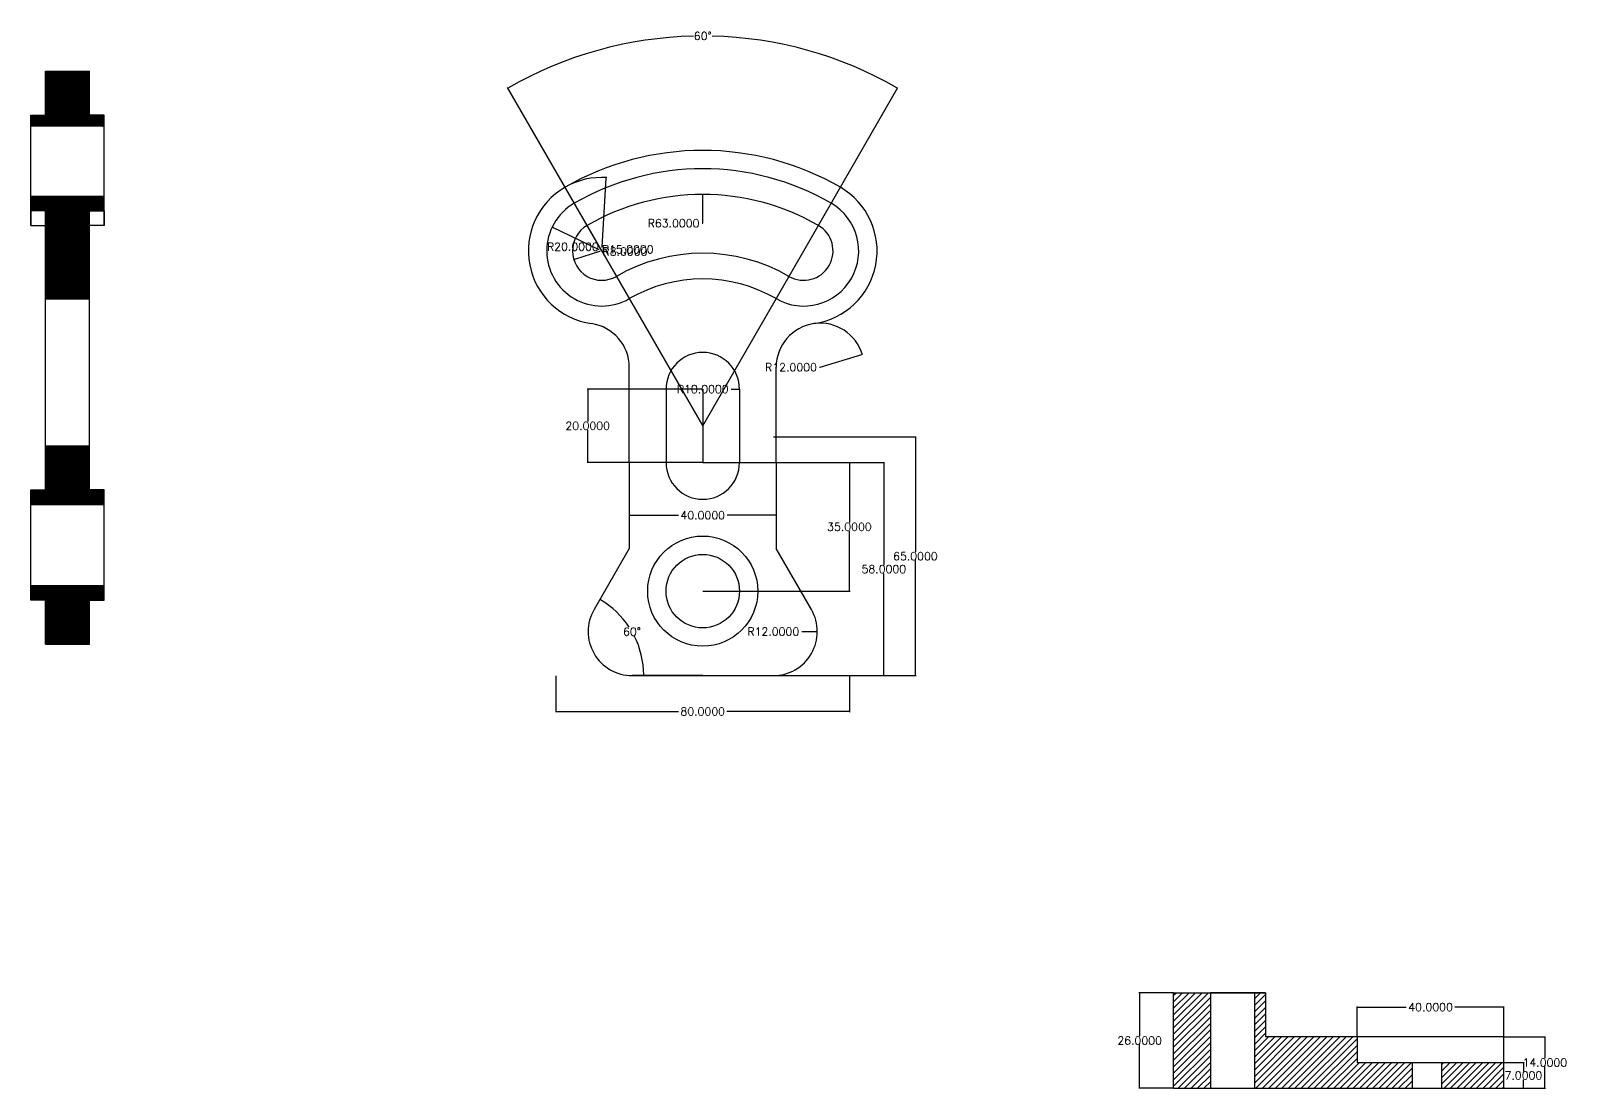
# Model space of a CAD drawing. Header units: inches. Extents: x -9 to 1915, y 3 to 640.
# Drawn here: x 467.1 to 885.4, y 351.8 to 639.8 of the extents above; entities that cross this region are included whole.
import ezdxf

# ---------------------------------------------------------------- set-up
doc = ezdxf.new("R2010")
doc.units = ezdxf.units.IN
doc.header["$MEASUREMENT"] = 0
doc.styles.get("Standard").update_dxf_attribs({"font": 'romant.shx'})
doc.dimstyles.get("Standard").update_dxf_attribs({"dimtxt": 2.18, "dimasz": 0.18, "dimexe": 0.18, "dimexo": 0.062, "dimgap": 0.09, "dimtad": 0, "dimtih": 1, "dimtoh": 1, "dimdec": 4, "dimzin": 0, "dimdsep": 46, "dimtxsty": 'Standard', "dimcen": 0.09, "dimadec": 0, "dimazin": 0, "dimtfac": 1, "dimtdec": 4, "dimtofl": 0, "dimtmove": 0, "dimatfit": 3, "dimfxl": 1, "dimtolj": 1, "dimtzin": 0, "dimlwd": 25, "dimarcsym": 0})

# ---------------------------------------------------------------- blocks, each defined once
blk = doc.blocks.new('*D23')
at = {"color": 0, "lineweight": -2, "transparency": 16777216}
for p, q in [((778.36, 377.82), (768.97, 377.82)), ((778.36, 351.82), (768.97, 351.82))]:
    blk.add_line(p, q, dxfattribs=at)
at = {"color": 0, "lineweight": 25, "transparency": 16777216}
for p, q in [((769.15, 377.64), (769.15, 366)), ((769.15, 352), (769.15, 363.64))]:
    blk.add_line(p, q, dxfattribs=at)
at = {"color": 0, "transparency": 16777216}
for points in [[(769.12, 377.64), (769.18, 377.64), (769.15, 377.82)], [(769.12, 352), (769.18, 352), (769.15, 351.82)]]:
    blk.add_solid(points, dxfattribs=at)
at = {"layer": 'Defpoints', "color": 0, "transparency": 16777216}
for p in [(778.42, 377.82), (769.15, 351.82), (778.42, 351.82)]:
    blk.add_point(p, dxfattribs=at)
at = {"color": 0, "transparency": 16777216, "insert": (769.15, 364.82), "char_height": 2.18, "attachment_point": 5}
blk.add_mtext('\\A1;26.0000', dxfattribs=at)
blk = doc.blocks.new('*D24')
at = {"color": 0, "lineweight": -2, "transparency": 16777216}
for p, q in [((828.42, 365.88), (828.42, 374.1)), ((868.42, 365.88), (868.42, 374.1))]:
    blk.add_line(p, q, dxfattribs=at)
at = {"color": 0, "lineweight": 25, "transparency": 16777216}
for p, q in [((828.6, 373.92), (841.79, 373.92)), ((868.24, 373.92), (855.05, 373.92))]:
    blk.add_line(p, q, dxfattribs=at)
at = {"color": 0, "transparency": 16777216}
for points in [[(828.6, 373.95), (828.6, 373.89), (828.42, 373.92)], [(868.24, 373.95), (868.24, 373.89), (868.42, 373.92)]]:
    blk.add_solid(points, dxfattribs=at)
at = {"layer": 'Defpoints', "color": 0, "transparency": 16777216}
for p in [(868.42, 373.92), (828.42, 365.82), (868.42, 365.82)]:
    blk.add_point(p, dxfattribs=at)
at = {"color": 0, "transparency": 16777216, "insert": (848.42, 373.92), "char_height": 2.18, "attachment_point": 5}
blk.add_mtext('\\A1;40.0000', dxfattribs=at)
blk = doc.blocks.new('*D25')
at = {"color": 0, "lineweight": -2, "transparency": 16777216}
for p, q in [((868.48, 365.82), (879.73, 365.82)), ((868.48, 351.82), (879.73, 351.82))]:
    blk.add_line(p, q, dxfattribs=at)
at = {"color": 0, "lineweight": 25, "transparency": 16777216}
for p, q in [((879.55, 365.64), (879.55, 360)), ((879.55, 352), (879.55, 357.64))]:
    blk.add_line(p, q, dxfattribs=at)
at = {"color": 0, "transparency": 16777216}
for points in [[(879.52, 365.64), (879.58, 365.64), (879.55, 365.82)], [(879.52, 352), (879.58, 352), (879.55, 351.82)]]:
    blk.add_solid(points, dxfattribs=at)
at = {"layer": 'Defpoints', "color": 0, "transparency": 16777216}
for p in [(868.42, 365.82), (879.55, 365.82), (868.42, 351.82)]:
    blk.add_point(p, dxfattribs=at)
at = {"color": 0, "transparency": 16777216, "insert": (879.55, 358.82), "char_height": 2.18, "attachment_point": 5}
blk.add_mtext('\\A1;14.0000', dxfattribs=at)
blk = doc.blocks.new('*D26')
at = {"color": 0, "lineweight": -2, "transparency": 16777216}
for p, q in [((868.48, 358.82), (873.88, 358.82)), ((868.48, 351.82), (873.88, 351.82))]:
    blk.add_line(p, q, dxfattribs=at)
at = {"color": 0, "lineweight": 25, "transparency": 16777216}
for p, q in [((873.7, 358.64), (873.7, 356.5)), ((873.7, 352), (873.7, 354.14))]:
    blk.add_line(p, q, dxfattribs=at)
at = {"color": 0, "transparency": 16777216}
for points in [[(873.67, 358.64), (873.73, 358.64), (873.7, 358.82)], [(873.67, 352), (873.73, 352), (873.7, 351.82)]]:
    blk.add_solid(points, dxfattribs=at)
at = {"layer": 'Defpoints', "color": 0, "transparency": 16777216}
for p in [(868.42, 358.82), (873.7, 358.82), (868.42, 351.82)]:
    blk.add_point(p, dxfattribs=at)
at = {"color": 0, "transparency": 16777216, "insert": (873.7, 355.32), "char_height": 2.18, "attachment_point": 5}
blk.add_mtext('\\A1;7.0000', dxfattribs=at)
blk = doc.blocks.new('*D27')
at = {"color": 0, "lineweight": -2, "transparency": 16777216}
for p, q in [((610.13, 464.11), (610.13, 454.22)), ((690.13, 464.11), (690.13, 454.22))]:
    blk.add_line(p, q, dxfattribs=at)
at = {"color": 0, "lineweight": 25, "transparency": 16777216}
for p, q in [((610.31, 454.4), (643.55, 454.4)), ((689.95, 454.4), (656.71, 454.4))]:
    blk.add_line(p, q, dxfattribs=at)
at = {"color": 0, "transparency": 16777216}
for points in [[(610.31, 454.43), (610.31, 454.37), (610.13, 454.4)], [(689.95, 454.43), (689.95, 454.37), (690.13, 454.4)]]:
    blk.add_solid(points, dxfattribs=at)
at = {"layer": 'Defpoints', "color": 0, "transparency": 16777216}
for p in [(610.13, 464.18), (690.13, 464.18), (610.13, 454.4)]:
    blk.add_point(p, dxfattribs=at)
at = {"color": 0, "transparency": 16777216, "insert": (650.13, 454.4), "char_height": 2.18, "attachment_point": 5}
blk.add_mtext('\\A1;80.0000', dxfattribs=at)
blk = doc.blocks.new('*D28')
at = {"color": 0, "lineweight": -2, "transparency": 16777216}
for p, q in [((669.41, 529.18), (708.25, 529.18)), ((669.41, 464.18), (708.25, 464.18))]:
    blk.add_line(p, q, dxfattribs=at)
at = {"color": 0, "lineweight": 25, "transparency": 16777216}
for p, q in [((708.07, 529), (708.07, 497.86)), ((708.07, 464.36), (708.07, 495.5))]:
    blk.add_line(p, q, dxfattribs=at)
at = {"color": 0, "transparency": 16777216}
for points in [[(708.04, 529), (708.1, 529), (708.07, 529.18)], [(708.04, 464.36), (708.1, 464.36), (708.07, 464.18)]]:
    blk.add_solid(points, dxfattribs=at)
at = {"layer": 'Defpoints', "color": 0, "transparency": 16777216}
for p in [(669.35, 529.18), (708.07, 529.18), (669.35, 464.18)]:
    blk.add_point(p, dxfattribs=at)
at = {"color": 0, "transparency": 16777216, "insert": (708.07, 496.68), "char_height": 2.18, "attachment_point": 5}
blk.add_mtext('\\A1;65.0000', dxfattribs=at)
blk = doc.blocks.new('*D29')
at = {"color": 0, "lineweight": -2, "transparency": 16777216}
for p, q in [((669.41, 522.18), (699.64, 522.18)), ((669.41, 464.18), (699.64, 464.18))]:
    blk.add_line(p, q, dxfattribs=at)
at = {"color": 0, "lineweight": 25, "transparency": 16777216}
for p, q in [((699.46, 522), (699.46, 494.36)), ((699.46, 464.36), (699.46, 492))]:
    blk.add_line(p, q, dxfattribs=at)
at = {"color": 0, "transparency": 16777216}
for points in [[(699.43, 522), (699.49, 522), (699.46, 522.18)], [(699.43, 464.36), (699.49, 464.36), (699.46, 464.18)]]:
    blk.add_solid(points, dxfattribs=at)
at = {"layer": 'Defpoints', "color": 0, "transparency": 16777216}
for p in [(669.35, 522.18), (699.46, 522.18), (669.35, 464.18)]:
    blk.add_point(p, dxfattribs=at)
at = {"color": 0, "transparency": 16777216, "insert": (699.46, 493.18), "char_height": 2.18, "attachment_point": 5}
blk.add_mtext('\\A1;58.0000', dxfattribs=at)
blk = doc.blocks.new('*D30')
at = {"color": 0, "lineweight": -2, "transparency": 16777216}
for p, q in [((650.19, 522.18), (690.27, 522.18)), ((650.19, 487.18), (690.27, 487.18))]:
    blk.add_line(p, q, dxfattribs=at)
at = {"color": 0, "lineweight": 25, "transparency": 16777216}
for p, q in [((690.09, 522), (690.09, 505.86)), ((690.09, 487.36), (690.09, 503.5))]:
    blk.add_line(p, q, dxfattribs=at)
at = {"color": 0, "transparency": 16777216}
for points in [[(690.06, 522), (690.12, 522), (690.09, 522.18)], [(690.06, 487.36), (690.12, 487.36), (690.09, 487.18)]]:
    blk.add_solid(points, dxfattribs=at)
at = {"layer": 'Defpoints', "color": 0, "transparency": 16777216}
for p in [(650.13, 522.18), (690.09, 522.18), (650.13, 487.18)]:
    blk.add_point(p, dxfattribs=at)
at = {"color": 0, "transparency": 16777216, "insert": (690.09, 504.68), "char_height": 2.18, "attachment_point": 5}
blk.add_mtext('\\A1;35.0000', dxfattribs=at)
blk = doc.blocks.new('*D31')
at = {"color": 0, "lineweight": -2, "transparency": 16777216}
for p, q in [((630.13, 510.31), (630.13, 507.67)), ((670.13, 510.31), (670.13, 507.67))]:
    blk.add_line(p, q, dxfattribs=at)
at = {"color": 0, "lineweight": 25, "transparency": 16777216}
for p, q in [((630.31, 507.85), (643.5, 507.85)), ((669.95, 507.85), (656.76, 507.85))]:
    blk.add_line(p, q, dxfattribs=at)
at = {"color": 0, "transparency": 16777216}
for points in [[(630.31, 507.88), (630.31, 507.82), (630.13, 507.85)], [(669.95, 507.88), (669.95, 507.82), (670.13, 507.85)]]:
    blk.add_solid(points, dxfattribs=at)
at = {"layer": 'Defpoints', "color": 0, "transparency": 16777216}
for p in [(630.13, 510.38), (670.13, 510.38), (670.13, 507.85)]:
    blk.add_point(p, dxfattribs=at)
at = {"color": 0, "transparency": 16777216, "insert": (650.13, 507.85), "char_height": 2.18, "attachment_point": 5}
blk.add_mtext('\\A1;40.0000', dxfattribs=at)
blk = doc.blocks.new('*D32')
at = {"color": 0, "lineweight": -2, "transparency": 16777216}
for p, q in [((650.07, 542.18), (618.61, 542.18)), ((650.07, 522.18), (618.61, 522.18))]:
    blk.add_line(p, q, dxfattribs=at)
at = {"color": 0, "lineweight": 25, "transparency": 16777216}
for p, q in [((618.79, 542), (618.79, 533.36)), ((618.79, 522.36), (618.79, 531))]:
    blk.add_line(p, q, dxfattribs=at)
at = {"color": 0, "transparency": 16777216}
for points in [[(618.76, 542), (618.82, 542), (618.79, 542.18)], [(618.76, 522.36), (618.82, 522.36), (618.79, 522.18)]]:
    blk.add_solid(points, dxfattribs=at)
at = {"layer": 'Defpoints', "color": 0, "transparency": 16777216}
for p in [(618.79, 542.18), (650.13, 542.18), (650.13, 522.18)]:
    blk.add_point(p, dxfattribs=at)
at = {"color": 0, "transparency": 16777216, "insert": (618.79, 532.18), "char_height": 2.18, "attachment_point": 5}
blk.add_mtext('\\A1;20.0000', dxfattribs=at)
blk = doc.blocks.new('*D33')
at = {"color": 0, "lineweight": -2, "transparency": 16777216}
for p, q in [((622.6, 579.86), (596.96, 624.26)), ((677.66, 579.86), (703.3, 624.26))]:
    blk.add_line(p, q, dxfattribs=at)
at = {"color": 0, "lineweight": 25, "transparency": 16777216}
for start, end in [(91.3654, 119.9028), (60.0972, 88.6346)]:
    blk.add_arc((650.13, 532.18), 106.15, start, end, dxfattribs=at)
at = {"color": 0, "transparency": 16777216}
for points in [[(597.22, 624.17), (597.19, 624.22), (597.05, 624.11)], [(703.07, 624.22), (703.04, 624.17), (703.21, 624.11)]]:
    blk.add_solid(points, dxfattribs=at)
at = {"layer": 'Defpoints', "color": 0, "transparency": 16777216}
for p in [(668.56, 636.72), (622.63, 579.81), (677.63, 579.81), (650.13, 532.18), (650.13, 532.18)]:
    blk.add_point(p, dxfattribs=at)
at = {"color": 0, "transparency": 16777216, "insert": (650.13, 638.33), "char_height": 2.18, "attachment_point": 5}
blk.add_mtext('\\A1;60°', dxfattribs=at)
blk = doc.blocks.new('*D34')
at = {"color": 0, "lineweight": 25, "transparency": 16777216}
for start, end in [(33.3199, 59.569), (0.431, 26.7878)]:
    blk.add_arc((610.13, 464.18), 23.93, start, end, dxfattribs=at)
at = {"color": 0, "transparency": 16777216}
for points in [[(622.24, 484.78), (622.27, 484.83), (622.09, 484.9)], [(634.09, 464.36), (634.03, 464.36), (634.06, 464.18)]]:
    blk.add_solid(points, dxfattribs=at)
at = {"layer": 'Defpoints', "color": 0, "transparency": 16777216}
for p in [(630.13, 498.82), (620.52, 482.18), (632.62, 472.36), (630.91, 464.18), (650.13, 464.18)]:
    blk.add_point(p, dxfattribs=at)
at = {"color": 0, "transparency": 16777216, "insert": (630.85, 476.14), "char_height": 2.18, "attachment_point": 5}
blk.add_mtext('\\A1;60°', dxfattribs=at)
blk = doc.blocks.new('*D35')
at = {"color": 0, "lineweight": 25, "transparency": 16777216}
blk.add_line((677.12, 476.18), (681.17, 476.18), dxfattribs=at)
at = {"color": 0, "transparency": 16777216}
blk.add_solid([(681.17, 476.21), (681.17, 476.15), (681.35, 476.18)], dxfattribs=at)
at = {"layer": 'Defpoints', "color": 0, "transparency": 16777216}
for p in [(669.35, 476.18), (681.35, 476.18)]:
    blk.add_point(p, dxfattribs=at)
at = {"color": 0, "transparency": 16777216, "insert": (669.35, 476.18), "char_height": 2.18, "attachment_point": 5}
blk.add_mtext('\\A1;R12.0000', dxfattribs=at)
blk = doc.blocks.new('*D36')
at = {"color": 0, "lineweight": 25, "transparency": 16777216}
for p, q in [((681.95, 548.13), (682.13, 548.13)), ((682.13, 548.13), (693.43, 551.61))]:
    blk.add_line(p, q, dxfattribs=at)
at = {"color": 0, "lineweight": -2, "transparency": 16777216}
blk.add_arc((682.13, 548.13), 12, 16.2834, 97.788, dxfattribs=at)
at = {"color": 0, "transparency": 16777216}
blk.add_solid([(693.42, 551.64), (693.43, 551.58), (693.6, 551.66)], dxfattribs=at)
at = {"layer": 'Defpoints', "color": 0, "transparency": 16777216}
for p in [(682.13, 548.13), (693.6, 551.66)]:
    blk.add_point(p, dxfattribs=at)
at = {"color": 0, "transparency": 16777216, "insert": (674.18, 548.13), "char_height": 2.18, "attachment_point": 5}
blk.add_mtext('\\A1;R12.0000', dxfattribs=at)
blk = doc.blocks.new('*D37')
at = {"color": 0, "lineweight": 25, "transparency": 16777216}
for p, q in [((622.03, 579.62), (615.17, 577.47)), ((622.21, 579.62), (622.03, 579.62))]:
    blk.add_line(p, q, dxfattribs=at)
at = {"color": 0, "transparency": 16777216}
blk.add_solid([(615.16, 577.5), (615.18, 577.44), (615, 577.42)], dxfattribs=at)
at = {"layer": 'Defpoints', "color": 0, "transparency": 16777216}
for p in [(615, 577.42), (622.63, 579.81)]:
    blk.add_point(p, dxfattribs=at)
at = {"color": 0, "transparency": 16777216, "insert": (628.94, 579.62), "char_height": 2.18, "attachment_point": 5}
blk.add_mtext('\\A1;R8.0000', dxfattribs=at)
blk = doc.blocks.new('*D38')
at = {"color": 0, "lineweight": 25, "transparency": 16777216}
for p, q in [((621.75, 580.23), (609.26, 586.2)), ((621.93, 580.23), (621.75, 580.23))]:
    blk.add_line(p, q, dxfattribs=at)
at = {"color": 0, "transparency": 16777216}
blk.add_solid([(609.27, 586.22), (609.25, 586.17), (609.1, 586.28)], dxfattribs=at)
at = {"layer": 'Defpoints', "color": 0, "transparency": 16777216}
for p in [(609.1, 586.28), (622.63, 579.81)]:
    blk.add_point(p, dxfattribs=at)
at = {"color": 0, "transparency": 16777216, "insert": (629.7, 580.23), "char_height": 2.18, "attachment_point": 5}
blk.add_mtext('\\A1;R15.0000', dxfattribs=at)
blk = doc.blocks.new('*D39')
at = {"color": 0, "lineweight": 25, "transparency": 16777216}
for p, q in [((622.7, 580.96), (623.81, 599.59)), ((622.52, 580.96), (622.7, 580.96))]:
    blk.add_line(p, q, dxfattribs=at)
at = {"color": 0, "lineweight": -2, "transparency": 16777216}
blk.add_arc((622.63, 579.81), 20, 86.0863, 119.8224, dxfattribs=at)
at = {"color": 0, "transparency": 16777216}
blk.add_solid([(623.78, 599.59), (623.83, 599.59), (623.82, 599.77)], dxfattribs=at)
at = {"layer": 'Defpoints', "color": 0, "transparency": 16777216}
for p in [(623.82, 599.77), (622.63, 579.81)]:
    blk.add_point(p, dxfattribs=at)
at = {"color": 0, "transparency": 16777216, "insert": (614.75, 580.96), "char_height": 2.18, "attachment_point": 5}
blk.add_mtext('\\A1;R20.0000', dxfattribs=at)
blk = doc.blocks.new('*D40')
at = {"color": 0, "lineweight": 25, "transparency": 16777216}
for p, q in [((650.13, 587.35), (650.13, 595)), ((649.95, 587.35), (650.13, 587.35))]:
    blk.add_line(p, q, dxfattribs=at)
at = {"color": 0, "transparency": 16777216}
blk.add_solid([(650.1, 595), (650.16, 595), (650.13, 595.18)], dxfattribs=at)
at = {"layer": 'Defpoints', "color": 0, "transparency": 16777216}
for p in [(650.13, 595.18), (650.13, 532.18)]:
    blk.add_point(p, dxfattribs=at)
at = {"color": 0, "transparency": 16777216, "insert": (642.18, 587.35), "char_height": 2.18, "attachment_point": 5}
blk.add_mtext('\\A1;R63.0000', dxfattribs=at)
blk = doc.blocks.new('*D41')
at = {"color": 0, "lineweight": 25, "transparency": 16777216}
blk.add_line((657.9, 542.18), (659.95, 542.18), dxfattribs=at)
at = {"color": 0, "transparency": 16777216}
blk.add_solid([(659.95, 542.21), (659.95, 542.15), (660.13, 542.18)], dxfattribs=at)
at = {"layer": 'Defpoints', "color": 0, "transparency": 16777216}
for p in [(650.13, 542.18), (660.13, 542.18)]:
    blk.add_point(p, dxfattribs=at)
at = {"color": 0, "transparency": 16777216, "insert": (650.13, 542.18), "char_height": 2.18, "attachment_point": 5}
blk.add_mtext('\\A1;R10.0000', dxfattribs=at)

msp = doc.modelspace()

# ---------------------------------------------------------------- hatches: boundary and pattern name
h = msp.add_hatch()
h.set_pattern_fill('ANSI31', color=256)
h.paths.add_polyline_path([(483.05124, 628.74288), (471.05124, 628.74288), (471.05124, 616.74288), (467.05124, 616.74288), (467.05124, 613.74288), (487.05124, 613.74288), (487.05124, 616.74288), (483.05124, 616.74288)])
h = msp.add_hatch()
h.set_pattern_fill('ANSI31', color=256, scale=10)
h.set_pattern_definition([(45, (477.77, 571.2818), (-0.883883, 0.883883), [])])
h.paths.add_polyline_path([(483.05124, 590.74288), (487.05124, 590.74288), (487.05124, 594.74288), (467.05124, 594.74288), (467.05124, 590.74288), (471.05124, 590.74288), (471.05124, 566.74288), (483.05124, 566.74288)])
h.paths.add_polyline_path([(483.05124, 526.74288), (471.05124, 526.74288), (471.05124, 514.74288), (467.05124, 514.74288), (467.05124, 510.74288), (487.05124, 510.74288), (487.05124, 514.74288), (483.05124, 514.74288)])
h.paths.add_polyline_path([(483.05124, 628.74288), (471.05124, 628.74288), (471.05124, 616.74288), (467.05124, 616.74288), (467.05124, 613.74288), (487.05124, 613.74288), (487.05124, 616.74288), (483.05124, 616.74288)])
h.paths.add_polyline_path([(483.05124, 484.74288), (487.05124, 484.74288), (487.05124, 488.74288), (467.05124, 488.74288), (467.05124, 484.74288), (471.05124, 484.74288), (471.05124, 472.74288), (483.05124, 472.74288)])
h = msp.add_hatch()
h.set_pattern_fill('ANSI31', color=256)
h.paths.add_polyline_path([(483.05124, 590.74288), (487.05124, 590.74288), (487.05124, 594.74288), (467.05124, 594.74288), (467.05124, 590.74288), (471.05124, 590.74288), (471.05124, 566.74288), (483.05124, 566.74288)])
h.paths.add_polyline_path([(483.05124, 526.74288), (471.05124, 526.74288), (471.05124, 514.74288), (467.05124, 514.74288), (467.05124, 510.74288), (487.05124, 510.74288), (487.05124, 514.74288), (483.05124, 514.74288)])
h.paths.add_polyline_path([(483.05124, 484.74288), (487.05124, 484.74288), (487.05124, 488.74288), (467.05124, 488.74288), (467.05124, 484.74288), (471.05124, 484.74288), (471.05124, 472.74288), (483.05124, 472.74288)])
h = msp.add_hatch()
h.set_pattern_fill('ANSI31', color=256, scale=10)
h.paths.add_polyline_path([(828.41822, 365.82042), (803.41822, 365.82042), (803.41822, 377.82042), (800.41822, 377.82042), (800.41822, 351.82042), (843.41822, 351.82042), (843.41822, 358.82042), (828.41822, 358.82042)])
h.paths.add_polyline_path([(483.05124, 526.74288), (471.05124, 526.74288), (471.05124, 514.74288), (467.05124, 514.74288), (467.05124, 510.74288), (487.05124, 510.74288), (487.05124, 514.74288), (483.05124, 514.74288)])
h = msp.add_hatch()
h.set_pattern_fill('ANSI31', color=256, scale=10)
h.paths.add_polyline_path([(788.41822, 377.82042), (778.41822, 377.82042), (778.41822, 351.82042), (788.41822, 351.82042)])
h.paths.add_polyline_path([(828.41822, 365.82042), (803.41822, 365.82042), (803.41822, 377.82042), (800.41822, 377.82042), (800.41822, 351.82042), (843.41822, 351.82042), (843.41822, 358.82042), (828.41822, 358.82042)])
h.paths.add_polyline_path([(868.41822, 358.82042), (851.41822, 358.82042), (851.41822, 351.82042), (868.41822, 351.82042)])

# ---------------------------------------------------------------- linework, layer by layer
for p, q in [((471.05124, 616.74288), (471.05124, 628.74288)), ((471.05124, 628.74288), (483.05124, 628.74288)), ((483.05124, 616.74288), (483.05124, 628.74288)), ((467.05124, 586.74288), (467.05124, 616.74288)), ((467.05124, 616.74288), (471.05124, 616.74288)), ((487.05124, 616.74288), (483.05124, 616.74288)), ((487.05124, 586.74288), (487.05124, 616.74288)), ((467.05124, 609.74288), (467.05124, 613.74288)), ((487.05124, 613.74288), (467.05124, 613.74288)), ((487.05124, 609.74288), (487.05124, 613.74288)), ((467.05124, 594.74288), (467.05124, 609.74288)), ((487.05124, 590.74288), (487.05124, 609.74288)), ((467.05124, 590.74288), (467.05124, 605.74288)), ((467.05124, 590.74288), (467.05124, 594.74288)), ((467.05124, 594.74288), (487.05124, 594.74288)), ((471.05124, 590.74288), (467.05124, 590.74288)), ((467.05124, 590.74288), (467.05124, 586.74288)), ((471.05124, 566.74288), (471.05124, 590.74288)), ((483.05124, 566.74288), (483.05124, 590.74288)), ((483.05124, 590.74288), (487.05124, 590.74288)), ((487.05124, 590.74288), (487.05124, 586.74288)), ((467.05124, 586.74288), (471.05124, 586.74288)), ((487.05124, 586.74288), (483.05124, 586.74288)), ((650.13025, 532.17622), (622.63025, 579.80761)), ((622.63025, 579.80761), (650.13025, 532.17622)), ((650.13025, 532.17622), (677.63025, 579.80761)), ((471.05124, 526.74288), (471.05124, 566.74288)), ((471.05124, 566.74288), (483.05124, 566.74288)), ((483.05124, 526.74288), (483.05124, 566.74288)), ((630.13025, 542.17622), (630.13025, 548.1256)), ((670.13025, 542.17622), (670.13025, 548.1256)), ((630.13025, 522.17622), (630.13025, 542.17622)), ((640.13025, 542.17622), (640.13025, 522.17622)), ((650.13025, 542.17622), (650.13025, 522.17622)), ((660.13025, 542.17622), (660.13025, 522.17622)), ((670.13025, 522.17622), (670.13025, 542.17622)), ((650.13025, 532.17622), (650.13025, 532.17622)), ((471.05124, 514.74288), (471.05124, 526.74288)), ((471.05124, 526.74288), (483.05124, 526.74288)), ((483.05124, 514.74288), (483.05124, 526.74288)), ((630.13025, 522.17622), (630.13025, 498.81723)), ((670.13025, 522.17622), (670.13025, 498.81723)), ((467.05124, 484.74288), (467.05124, 514.74288)), ((467.05124, 514.74288), (471.05124, 514.74288)), ((467.05124, 514.74288), (467.05124, 510.74288)), ((487.05124, 514.74288), (483.05124, 514.74288)), ((487.05124, 484.74288), (487.05124, 514.74288)), ((467.05124, 510.74288), (487.05124, 510.74288)), ((630.13025, 498.81723), (620.52255, 482.17622)), ((679.73794, 482.17622), (670.13025, 498.81723)), ((467.05124, 484.74288), (467.05124, 488.74288)), ((467.05124, 488.74288), (467.05124, 488.74288)), ((467.05124, 488.74288), (487.05124, 488.74288)), ((471.05124, 484.74288), (467.05124, 484.74288)), ((471.05124, 472.74288), (471.05124, 484.74288)), ((483.05124, 472.74288), (483.05124, 484.74288)), ((483.05124, 484.74288), (487.05124, 484.74288)), ((471.05124, 472.74288), (483.05124, 472.74288)), ((630.91486, 464.17622), (669.34564, 464.17622)), ((650.13025, 464.17622), (630.91486, 464.17622)), ((630.91486, 464.17622), (650.13025, 464.17622)), ((650.13025, 464.17622), (669.34564, 464.17622)), ((690.13025, 464.17622), (690.13025, 464.17622)), ((778.41822, 351.82042), (778.41822, 377.82042)), ((778.41822, 377.82042), (803.41822, 377.82042)), ((800.41822, 377.82042), (788.41822, 377.82042)), ((788.41822, 377.82042), (788.41822, 377.82042)), ((788.41822, 377.82042), (788.41822, 351.82042)), ((803.41822, 377.82042), (800.41822, 377.82042)), ((800.41822, 377.82042), (800.41822, 351.82042)), ((803.41822, 377.82042), (803.41822, 365.82042)), ((868.41822, 365.82042), (803.41822, 365.82042)), ((868.41822, 365.82042), (828.41822, 365.82042)), ((828.41822, 365.82042), (828.41822, 358.82042)), ((868.41822, 365.82042), (847.41822, 365.82042)), ((868.41822, 351.82042), (868.41822, 365.82042)), ((868.41822, 365.82042), (868.41822, 365.82042)), ((828.41822, 358.82042), (868.41822, 358.82042)), ((843.41822, 358.82042), (843.41822, 351.82042)), ((851.41822, 358.82042), (851.41822, 351.82042)), ((778.41822, 351.82042), (868.41822, 351.82042))]:
    msp.add_line(p, q)
for radius in [15, 10]:
    msp.add_circle((650.13025, 487.17622), radius)
for centre, radius, start, end in [((650.13025, 532.17622), 75, 60, 120), ((650.13025, 532.17622), 70, 60, 120), ((622.63025, 579.80761), 20, 120, 261.9159861), ((650.13025, 532.17622), 63, 60, 120), ((677.63025, 579.80761), 20, 278.0840139, 60), ((622.63025, 579.80761), 15, 120, 300), ((677.63025, 579.80761), 15, 240, 60), ((622.63025, 579.80761), 8, 120, 300), ((677.63025, 579.80761), 8, 240, 60), ((650.13025, 532.17622), 47, 60, 120), ((650.13025, 532.17622), 40, 60, 120), ((618.13025, 548.1256), 12, 0, 81.9159861), ((682.13025, 548.1256), 12, 98.0840139, 180), ((650.13025, 542.17622), 10, 0, 180), ((650.13025, 522.17622), 10, 180, 0), ((630.91486, 476.17622), 12, 150, 270), ((669.34564, 476.17622), 12, 270, 30)]:
    msp.add_arc(centre, radius, start, end)

# ---------------------------------------------------------------- dimensions: what is measured, and where the dimension line sits
for base, line1, line2, picture, middle in [((668.56384, 636.71833), ((622.63025, 579.80761), (650.13025, 532.17622)), ((650.13025, 532.17622), (677.63025, 579.80761)), '*D33', (650.13025, 638.33106)), ((632.61619, 472.36043), ((630.91486, 464.17622), (650.13025, 464.17622)), ((630.13025, 498.81723), (620.52255, 482.17622)), '*D34', (630.8534, 476.14073))]:
    dim = msp.add_angular_dim_2l(base=base, line1=line1, line2=line2, dimstyle='Standard')
    dim.commit()
    dim.dimension.update_dxf_attribs({"geometry": picture, "text_midpoint": middle})
for center, mpoint, picture, middle in [((622.63025, 579.80761), (623.81569, 599.77245), '*D39', (614.74701, 580.96399)), ((650.13025, 532.17622), (650.13025, 595.17622), '*D40', (642.17834, 587.35135)), ((622.63025, 579.80761), (609.09626, 586.27532), '*D38', (629.70088, 580.22876)), ((622.63025, 579.80761), (614.99506, 577.41932), '*D37', (628.94143, 579.61911)), ((682.13025, 548.1256), (693.59712, 551.66266), '*D36', (674.17834, 548.1256)), ((650.13025, 542.17622), (660.13025, 542.17622), '*D41', (650.13025, 542.17622)), ((669.34564, 476.17622), (681.34564, 476.17622), '*D35', (669.34564, 476.17622))]:
    dim = msp.add_radius_dim(center=center, mpoint=mpoint, dimstyle='Standard')
    dim.commit()
    dim.dimension.update_dxf_attribs({"geometry": picture, "text_midpoint": middle, "dimtype": 164})
for base, p1, p2, picture, middle in [((618.792, 542.17622), (650.13025, 522.17622), (650.13025, 542.17622), '*D32', (618.792, 532.17622)), ((708.07185, 529.17622), (669.34564, 464.17622), (669.34564, 529.17622), '*D28', (708.07185, 496.67622)), ((690.09439, 522.17622), (650.13025, 487.17622), (650.13025, 522.17622), '*D30', (690.09439, 504.67622)), ((699.46292, 522.17622), (669.34564, 464.17622), (669.34564, 522.17622), '*D29', (699.46292, 493.17622)), ((769.15356, 351.82042), (778.41822, 377.82042), (778.41822, 351.82042), '*D23', (769.15356, 364.82042)), ((879.55036, 365.82042), (868.41822, 351.82042), (868.41822, 365.82042), '*D25', (879.55036, 358.82042)), ((873.70054, 358.82042), (868.41822, 351.82042), (868.41822, 358.82042), '*D26', (873.70054, 355.32042))]:
    dim = msp.add_linear_dim(base=base, p1=p1, p2=p2, angle=90, dimstyle='Standard')
    dim.commit()
    dim.dimension.update_dxf_attribs({"geometry": picture, "text_midpoint": middle})
for base, p1, p2, picture, middle in [((670.13025, 507.84667), (630.13025, 510.37694), (670.13025, 510.37694), '*D31', (650.13025, 507.84667)), ((610.13025, 454.39527), (690.13025, 464.17622), (610.13025, 464.17622), '*D27', (650.13025, 454.39527)), ((868.41822, 373.92263), (828.41822, 365.82042), (868.41822, 365.82042), '*D24', (848.41822, 373.92263))]:
    dim = msp.add_linear_dim(base=base, p1=p1, p2=p2, dimstyle='Standard')
    dim.commit()
    dim.dimension.update_dxf_attribs({"geometry": picture, "text_midpoint": middle})

doc.saveas('drawing.dxf')
